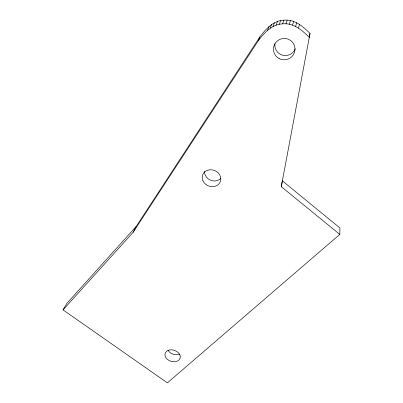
<?xml version="1.0" encoding="UTF-8"?>
<svg xmlns="http://www.w3.org/2000/svg" width="403" height="403" viewBox="0 0 403 403"><rect width="100%" height="100%" fill="white"/><g stroke="black" fill="none" stroke-linecap="round" stroke-linejoin="round"><path stroke-width="0.6" d="M339.794 234.415L339.956 227.997L282.382 180.861L281.284 186.68L339.794 234.415L167.391 382.85L63.044 309.882L66.838 303.409L136.274 226.33L259.905 36.864C265.839 29.056 273.274 20.568 283.868 20.17C294.482 19.006 303.066 26.467 310.028 33.439L281.284 186.68M310.028 33.439L309.287 37.358C302.185 30.27 293.444 22.694 282.644 23.863C271.879 24.256 264.303 32.855 258.268 40.784L133.106 232.34L63.044 309.882M298.527 28.089L299.469 24.316M295.641 26.412L296.633 22.669M292.553 25.132L293.601 21.409M289.314 24.271L290.422 20.563M285.994 23.842L287.158 20.15M282.644 23.863L283.868 20.17M279.329 24.321L280.614 20.629M276.105 25.213L277.445 21.51M273.038 26.522L274.428 22.795M270.171 28.215L271.612 24.467M267.557 30.265L269.048 26.487M258.268 40.784L259.905 36.864M133.106 232.34L136.274 226.33M220.854 178.398A9.319 8.216 21.8 0 1 205.192 175.058L204.593 172.912A9.319 8.216 21.8 0 1 204.548 171.275M179.617 354.046A7.768 5.718 18.3 0 1 167.98 350.131M295.268 48.783A10.589 10.508 -25.3 0 1 274.937 43.63M180.217 356.045L179.667 354.484A7.874 5.748 18.3 0 0 166.872 351.018A7.874 5.748 18.3 0 0 170.383 361.088A7.874 5.748 18.3 0 0 180.217 356.045M202.89 180.69L202.281 178.514A9.465 8.302 21.7 0 1 214.381 170.429A9.465 8.302 21.7 0 1 218.35 184.524A9.465 8.302 21.7 0 1 202.89 180.69M279.344 58.657A10.765 10.674 -13.1 0 0 294.976 48.521A10.765 10.674 -13.1 0 0 278.362 40.189A10.765 10.674 -13.1 0 0 279.344 58.657"/></g></svg>
